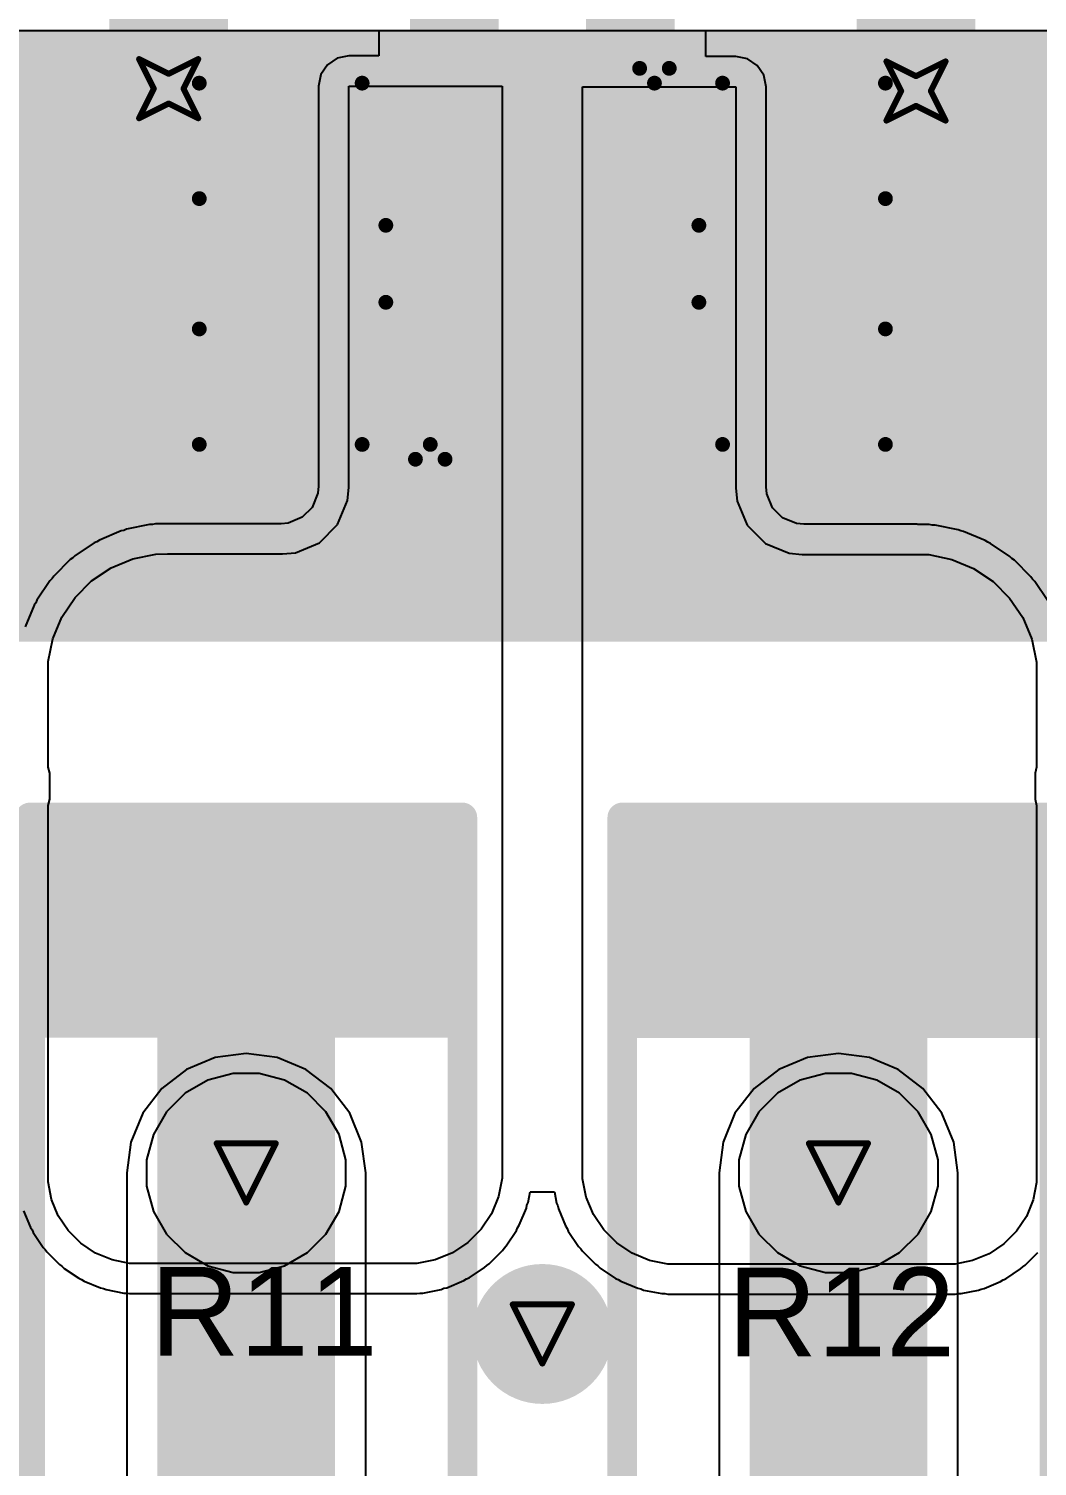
# Model space of a CAD drawing. Header units: inches. Extents: x -0.03 to 9.71, y 0.01 to 4.44.
# Drawn here: x 0.7919 to 1.1325, y 0.4915 to 0.9769 of the extents above; entities that cross this region are included whole.
import ezdxf

# ---------------------------------------------------------------- set-up
doc = ezdxf.new("R2010")
doc.units = ezdxf.units.IN
doc.header["$MEASUREMENT"] = 0
for name, color, linetype in [('Bottom Layer', 5, 'Continuous'), ('Bottom Solder', 6, 'Continuous'), ('Drill Drawing', 1, 'Continuous'), ('Layer 1', 16, 'Continuous'), ('Layer 2', 76, 'Continuous'), ('Top Layer', 1, 'Continuous'), ('Top Overlay', 2, 'Continuous'), ('Top Paste', 8, 'Continuous'), ('Top Solder', 216, 'Continuous'), ('Via Holes', 16, 'Continuous')]:
    doc.layers.add(name, color=color, linetype=linetype)
doc.styles.add('Arial', font='', dxfattribs={"height": 0.2})
doc.styles.get('Arial').set_extended_font_data('Arial')

# ---------------------------------------------------------------- blocks, each defined once
blk = doc.blocks.new('RES_2512_79')
at = {"layer": 'Top Layer'}
for points in [[(-0.15945, 0.06693), (-0.09646, 0.06693), (-0.09646, -0.06693), (-0.15945, -0.06693)], [(0.09646, 0.06693), (0.15945, 0.06693), (0.15945, -0.06693), (0.09646, -0.06693)]]:
    blk.add_hatch(color=1, dxfattribs=at).paths.add_polyline_path(points)
at = {"layer": 'Top Paste'}
for points in [[(-0.15945, 0.06693), (-0.09646, 0.06693), (-0.09646, -0.06693), (-0.15945, -0.06693)], [(0.09646, 0.06693), (0.15945, 0.06693), (0.15945, -0.06693), (0.09646, -0.06693)]]:
    blk.add_hatch(color=8, dxfattribs=at).paths.add_polyline_path(points)
at = {"layer": 'Top Solder'}
for points in [[(-0.16345, 0.07093), (-0.09246, 0.07093), (-0.09246, -0.07093), (-0.16345, -0.07093)], [(0.09246, 0.07093), (0.16345, 0.07093), (0.16345, -0.07093), (0.09246, -0.07093)]]:
    blk.add_hatch(color=216, dxfattribs=at).paths.add_polyline_path(points)
at = {"layer": 'Top Overlay'}
for points in [[(0.16679, 0.073, 0.01, 0.01, 0), (-0.167, 0.073, 0.01, 0.01, 0)], [(-0.167, -0.073, 0.01, 0.01, 0), (-0.167, 0.073, 0.01, 0.01, 0)], [(0.16679, -0.073, 0.01, 0.01, 0), (0.16679, 0.073, 0.01, 0.01, 0)], [(0.16679, -0.073, 0.01, 0.01, 0), (-0.167, -0.073, 0.01, 0.01, 0)]]:
    blk.add_lwpolyline(points, format="xyseb", dxfattribs=at)
for points in [[(-0.1695, 0.073, 0.005, 0.005, 1), (-0.1645, 0.073, 0.005, 0.005, 1)], [(-0.1695, 0.073, 0.005, 0.005, 1), (-0.1645, 0.073, 0.005, 0.005, 1)], [(0.16429, 0.073, 0.005, 0.005, 1), (0.16929, 0.073, 0.005, 0.005, 1)], [(0.16429, 0.073, 0.005, 0.005, 1), (0.16929, 0.073, 0.005, 0.005, 1)], [(-0.1695, -0.073, 0.005, 0.005, 1), (-0.1645, -0.073, 0.005, 0.005, 1)], [(-0.1695, -0.073, 0.005, 0.005, 1), (-0.1645, -0.073, 0.005, 0.005, 1)], [(0.16429, -0.073, 0.005, 0.005, 1), (0.16929, -0.073, 0.005, 0.005, 1)], [(0.16429, -0.073, 0.005, 0.005, 1), (0.16929, -0.073, 0.005, 0.005, 1)]]:
    blk.add_lwpolyline(points, format="xyseb", close=True, dxfattribs=at)
blk = doc.blocks.new('RES_2512_80')
at = {"layer": 'Top Layer'}
for points in [[(-0.15945, 0.06693), (-0.09646, 0.06693), (-0.09646, -0.06693), (-0.15945, -0.06693)], [(0.09646, 0.06693), (0.15945, 0.06693), (0.15945, -0.06693), (0.09646, -0.06693)]]:
    blk.add_hatch(color=1, dxfattribs=at).paths.add_polyline_path(points)
at = {"layer": 'Top Paste'}
for points in [[(-0.15945, 0.06693), (-0.09646, 0.06693), (-0.09646, -0.06693), (-0.15945, -0.06693)], [(0.09646, 0.06693), (0.15945, 0.06693), (0.15945, -0.06693), (0.09646, -0.06693)]]:
    blk.add_hatch(color=8, dxfattribs=at).paths.add_polyline_path(points)
at = {"layer": 'Top Solder'}
for points in [[(-0.16345, 0.07093), (-0.09246, 0.07093), (-0.09246, -0.07093), (-0.16345, -0.07093)], [(0.09246, 0.07093), (0.16345, 0.07093), (0.16345, -0.07093), (0.09246, -0.07093)]]:
    blk.add_hatch(color=216, dxfattribs=at).paths.add_polyline_path(points)
at = {"layer": 'Top Overlay'}
for points in [[(-0.167, 0.073, 0.01, 0.01, 0), (0.16679, 0.073, 0.01, 0.01, 0)], [(-0.167, 0.073, 0.01, 0.01, 0), (-0.167, -0.073, 0.01, 0.01, 0)], [(0.16679, 0.073, 0.01, 0.01, 0), (0.16679, -0.073, 0.01, 0.01, 0)], [(-0.167, -0.073, 0.01, 0.01, 0), (0.16679, -0.073, 0.01, 0.01, 0)]]:
    blk.add_lwpolyline(points, format="xyseb", dxfattribs=at)
for points in [[(-0.1695, 0.073, 0.005, 0.005, 1), (-0.1645, 0.073, 0.005, 0.005, 1)], [(-0.1695, 0.073, 0.005, 0.005, 1), (-0.1645, 0.073, 0.005, 0.005, 1)], [(0.16429, 0.073, 0.005, 0.005, 1), (0.16929, 0.073, 0.005, 0.005, 1)], [(0.16429, 0.073, 0.005, 0.005, 1), (0.16929, 0.073, 0.005, 0.005, 1)], [(-0.1695, -0.073, 0.005, 0.005, 1), (-0.1645, -0.073, 0.005, 0.005, 1)], [(-0.1695, -0.073, 0.005, 0.005, 1), (-0.1645, -0.073, 0.005, 0.005, 1)], [(0.16429, -0.073, 0.005, 0.005, 1), (0.16929, -0.073, 0.005, 0.005, 1)], [(0.16429, -0.073, 0.005, 0.005, 1), (0.16929, -0.073, 0.005, 0.005, 1)]]:
    blk.add_lwpolyline(points, format="xyseb", close=True, dxfattribs=at)
blk = doc.blocks.new('SOT_23_119')
at = {"layer": 'Top Layer'}
for points in [[(-0.01614, 0.05748), (0.01614, 0.05748), (0.01614, 0.02126), (-0.01614, 0.02126)], [(-0.05354, -0.02126), (-0.02126, -0.02126), (-0.02126, -0.05748), (-0.05354, -0.05748)], [(0.02126, -0.02126), (0.05354, -0.02126), (0.05354, -0.05748), (0.02126, -0.05748)]]:
    blk.add_hatch(color=1, dxfattribs=at).paths.add_polyline_path(points)
at = {"layer": 'Top Paste'}
for points in [[(-0.01614, 0.05748), (0.01614, 0.05748), (0.01614, 0.02126), (-0.01614, 0.02126)], [(-0.05354, -0.02126), (-0.02126, -0.02126), (-0.02126, -0.05748), (-0.05354, -0.05748)], [(0.02126, -0.02126), (0.05354, -0.02126), (0.05354, -0.05748), (0.02126, -0.05748)]]:
    blk.add_hatch(color=8, dxfattribs=at).paths.add_polyline_path(points)
at = {"layer": 'Top Solder'}
for points in [[(-0.02014, 0.06148), (0.02014, 0.06148), (0.02014, 0.01726), (-0.02014, 0.01726)], [(-0.05754, -0.01726), (-0.01726, -0.01726), (-0.01726, -0.06148), (-0.05754, -0.06148)], [(0.01726, -0.01726), (0.05754, -0.01726), (0.05754, -0.06148), (0.01726, -0.06148)]]:
    blk.add_hatch(color=216, dxfattribs=at).paths.add_polyline_path(points)
at = {"layer": 'Top Overlay'}
for points in [[(-0.061, -0.023, 0.005, 0.005, 0), (-0.061, 0.032, 0.005, 0.005, 0)], [(-0.061, 0.032, 0.005, 0.005, 0), (-0.022, 0.032, 0.005, 0.005, 0)], [(0.061, 0.032, 0.005, 0.005, 0), (0.022, 0.032, 0.005, 0.005, 0)], [(0.061, -0.023, 0.005, 0.005, 0), (0.061, 0.032, 0.005, 0.005, 0)], [(0.013, -0.031, 0.005, 0.005, 0), (-0.013, -0.031, 0.005, 0.005, 0)], [(-0.061, -0.046, 0.005, 0.005, 0), (-0.066, -0.041, 0.005, 0.005, 0)], [(-0.066, -0.051, 0.005, 0.005, 0), (-0.066, -0.041, 0.005, 0.005, 0)], [(-0.066, -0.051, 0.005, 0.005, 0), (-0.061, -0.046, 0.005, 0.005, 0)]]:
    blk.add_lwpolyline(points, format="xyseb", dxfattribs=at)
for points in [[(-0.06225, 0.032, 0.0025, 0.0025, 1), (-0.05975, 0.032, 0.0025, 0.0025, 1)], [(-0.06225, 0.032, 0.0025, 0.0025, 1), (-0.05975, 0.032, 0.0025, 0.0025, 1)], [(-0.02325, 0.032, 0.0025, 0.0025, 1), (-0.02075, 0.032, 0.0025, 0.0025, 1)], [(0.02075, 0.032, 0.0025, 0.0025, 1), (0.02325, 0.032, 0.0025, 0.0025, 1)], [(0.05975, 0.032, 0.0025, 0.0025, 1), (0.06225, 0.032, 0.0025, 0.0025, 1)], [(0.05975, 0.032, 0.0025, 0.0025, 1), (0.06225, 0.032, 0.0025, 0.0025, 1)], [(-0.06225, -0.023, 0.0025, 0.0025, 1), (-0.05975, -0.023, 0.0025, 0.0025, 1)], [(0.05975, -0.023, 0.0025, 0.0025, 1), (0.06225, -0.023, 0.0025, 0.0025, 1)], [(-0.01425, -0.031, 0.0025, 0.0025, 1), (-0.01175, -0.031, 0.0025, 0.0025, 1)], [(0.01175, -0.031, 0.0025, 0.0025, 1), (0.01425, -0.031, 0.0025, 0.0025, 1)], [(-0.06725, -0.041, 0.0025, 0.0025, 1), (-0.06475, -0.041, 0.0025, 0.0025, 1)], [(-0.06725, -0.041, 0.0025, 0.0025, 1), (-0.06475, -0.041, 0.0025, 0.0025, 1)], [(-0.06225, -0.046, 0.0025, 0.0025, 1), (-0.05975, -0.046, 0.0025, 0.0025, 1)], [(-0.06225, -0.046, 0.0025, 0.0025, 1), (-0.05975, -0.046, 0.0025, 0.0025, 1)], [(-0.06725, -0.051, 0.0025, 0.0025, 1), (-0.06475, -0.051, 0.0025, 0.0025, 1)], [(-0.06725, -0.051, 0.0025, 0.0025, 1), (-0.06475, -0.051, 0.0025, 0.0025, 1)]]:
    blk.add_lwpolyline(points, format="xyseb", close=True, dxfattribs=at)
blk = doc.blocks.new('SOT_23_120')
at = {"layer": 'Top Layer'}
for points in [[(-0.01614, 0.05748), (0.01614, 0.05748), (0.01614, 0.02126), (-0.01614, 0.02126)], [(-0.05354, -0.02126), (-0.02126, -0.02126), (-0.02126, -0.05748), (-0.05354, -0.05748)], [(0.02126, -0.02126), (0.05354, -0.02126), (0.05354, -0.05748), (0.02126, -0.05748)]]:
    blk.add_hatch(color=1, dxfattribs=at).paths.add_polyline_path(points)
at = {"layer": 'Top Paste'}
for points in [[(-0.01614, 0.05748), (0.01614, 0.05748), (0.01614, 0.02126), (-0.01614, 0.02126)], [(-0.05354, -0.02126), (-0.02126, -0.02126), (-0.02126, -0.05748), (-0.05354, -0.05748)], [(0.02126, -0.02126), (0.05354, -0.02126), (0.05354, -0.05748), (0.02126, -0.05748)]]:
    blk.add_hatch(color=8, dxfattribs=at).paths.add_polyline_path(points)
at = {"layer": 'Top Solder'}
for points in [[(-0.02014, 0.06148), (0.02014, 0.06148), (0.02014, 0.01726), (-0.02014, 0.01726)], [(-0.05754, -0.01726), (-0.01726, -0.01726), (-0.01726, -0.06148), (-0.05754, -0.06148)], [(0.01726, -0.01726), (0.05754, -0.01726), (0.05754, -0.06148), (0.01726, -0.06148)]]:
    blk.add_hatch(color=216, dxfattribs=at).paths.add_polyline_path(points)
at = {"layer": 'Top Overlay'}
for points in [[(-0.061, 0.032, 0.005, 0.005, 0), (-0.061, -0.023, 0.005, 0.005, 0)], [(-0.061, 0.032, 0.005, 0.005, 0), (-0.022, 0.032, 0.005, 0.005, 0)], [(0.022, 0.032, 0.005, 0.005, 0), (0.061, 0.032, 0.005, 0.005, 0)], [(0.061, 0.032, 0.005, 0.005, 0), (0.061, -0.023, 0.005, 0.005, 0)], [(-0.013, -0.031, 0.005, 0.005, 0), (0.013, -0.031, 0.005, 0.005, 0)], [(-0.066, -0.041, 0.005, 0.005, 0), (-0.061, -0.046, 0.005, 0.005, 0)], [(-0.066, -0.041, 0.005, 0.005, 0), (-0.066, -0.051, 0.005, 0.005, 0)], [(-0.061, -0.046, 0.005, 0.005, 0), (-0.066, -0.051, 0.005, 0.005, 0)]]:
    blk.add_lwpolyline(points, format="xyseb", dxfattribs=at)
for points in [[(-0.06225, 0.032, 0.0025, 0.0025, 1), (-0.05975, 0.032, 0.0025, 0.0025, 1)], [(-0.06225, 0.032, 0.0025, 0.0025, 1), (-0.05975, 0.032, 0.0025, 0.0025, 1)], [(-0.02325, 0.032, 0.0025, 0.0025, 1), (-0.02075, 0.032, 0.0025, 0.0025, 1)], [(0.02075, 0.032, 0.0025, 0.0025, 1), (0.02325, 0.032, 0.0025, 0.0025, 1)], [(0.05975, 0.032, 0.0025, 0.0025, 1), (0.06225, 0.032, 0.0025, 0.0025, 1)], [(0.05975, 0.032, 0.0025, 0.0025, 1), (0.06225, 0.032, 0.0025, 0.0025, 1)], [(-0.06225, -0.023, 0.0025, 0.0025, 1), (-0.05975, -0.023, 0.0025, 0.0025, 1)], [(0.05975, -0.023, 0.0025, 0.0025, 1), (0.06225, -0.023, 0.0025, 0.0025, 1)], [(-0.01425, -0.031, 0.0025, 0.0025, 1), (-0.01175, -0.031, 0.0025, 0.0025, 1)], [(0.01175, -0.031, 0.0025, 0.0025, 1), (0.01425, -0.031, 0.0025, 0.0025, 1)], [(-0.06725, -0.041, 0.0025, 0.0025, 1), (-0.06475, -0.041, 0.0025, 0.0025, 1)], [(-0.06725, -0.041, 0.0025, 0.0025, 1), (-0.06475, -0.041, 0.0025, 0.0025, 1)], [(-0.06225, -0.046, 0.0025, 0.0025, 1), (-0.05975, -0.046, 0.0025, 0.0025, 1)], [(-0.06225, -0.046, 0.0025, 0.0025, 1), (-0.05975, -0.046, 0.0025, 0.0025, 1)], [(-0.06725, -0.051, 0.0025, 0.0025, 1), (-0.06475, -0.051, 0.0025, 0.0025, 1)], [(-0.06725, -0.051, 0.0025, 0.0025, 1), (-0.06475, -0.051, 0.0025, 0.0025, 1)]]:
    blk.add_lwpolyline(points, format="xyseb", close=True, dxfattribs=at)

msp = doc.modelspace()

# ---------------------------------------------------------------- hatches: boundary and pattern name
at = {"layer": 'Bottom Layer'}
h = msp.add_hatch(color=5, dxfattribs=at)
edge = h.paths.add_edge_path()
edge.add_arc((0.83917, 0.95669), 0.01181, 0, 360)
h = msp.add_hatch(color=5, dxfattribs=at)
edge = h.paths.add_edge_path()
edge.add_arc((1.09154, 0.95591), 0.01181, 0, 360)
h = msp.add_hatch(color=5, dxfattribs=at)
edge = h.paths.add_edge_path()
edge.add_arc((0.86535, 0.59055), 0.02362, 0, 360)
h = msp.add_hatch(color=5, dxfattribs=at)
edge = h.paths.add_edge_path()
edge.add_arc((1.06535, 0.59055), 0.02362, 0, 360)
h = msp.add_hatch(color=5, dxfattribs=at)
edge = h.paths.add_edge_path()
edge.add_arc((0.96535, 0.53618), 0.02362, 0, 360)
at = {"layer": 'Bottom Solder'}
msp.add_hatch(color=6, dxfattribs=at).paths.add_polyline_path([(0.02514, 0.77), (4.30557, 0.77), (4.30557, 0.97638), (0.02514, 0.97638)])
at = {"layer": 'Layer 1'}
h = msp.add_hatch(color=16, dxfattribs=at)
edge = h.paths.add_edge_path()
edge.add_arc((0.83917, 0.95669), 0.01181, 0, 360)
h = msp.add_hatch(color=16, dxfattribs=at)
edge = h.paths.add_edge_path()
edge.add_arc((1.09154, 0.95591), 0.01181, 0, 360)
h = msp.add_hatch(color=16, dxfattribs=at)
edge = h.paths.add_edge_path()
edge.add_arc((0.86535, 0.59055), 0.02362, 0, 360)
h = msp.add_hatch(color=16, dxfattribs=at)
edge = h.paths.add_edge_path()
edge.add_arc((1.06535, 0.59055), 0.02362, 0, 360)
h = msp.add_hatch(color=16, dxfattribs=at)
edge = h.paths.add_edge_path()
edge.add_arc((0.96535, 0.53618), 0.02362, 0, 360)
at = {"layer": 'Layer 2'}
h = msp.add_hatch(color=76, dxfattribs=at)
edge = h.paths.add_edge_path()
edge.add_arc((0.83917, 0.95669), 0.01181, 0, 360)
h = msp.add_hatch(color=76, dxfattribs=at)
edge = h.paths.add_edge_path()
edge.add_arc((1.09154, 0.95591), 0.01181, 0, 360)
h = msp.add_hatch(color=76, dxfattribs=at)
edge = h.paths.add_edge_path()
edge.add_arc((0.86535, 0.59055), 0.02362, 0, 360)
h = msp.add_hatch(color=76, dxfattribs=at)
edge = h.paths.add_edge_path()
edge.add_arc((1.06535, 0.59055), 0.02362, 0, 360)
h = msp.add_hatch(color=76, dxfattribs=at)
edge = h.paths.add_edge_path()
edge.add_arc((0.96535, 0.53618), 0.02362, 0, 360)
at = {"layer": 'Top Layer'}
h = msp.add_hatch(color=1, dxfattribs=at)
edge = h.paths.add_edge_path()
edge.add_arc((0.83917, 0.95669), 0.01181, 0, 360)
h = msp.add_hatch(color=1, dxfattribs=at)
edge = h.paths.add_edge_path()
edge.add_arc((1.09154, 0.95591), 0.01181, 0, 360)
h = msp.add_hatch(color=1, dxfattribs=at)
edge = h.paths.add_edge_path()
edge.add_arc((0.86535, 0.59055), 0.02362, 0, 360)
h = msp.add_hatch(color=1, dxfattribs=at)
edge = h.paths.add_edge_path()
edge.add_arc((1.06535, 0.59055), 0.02362, 0, 360)
h = msp.add_hatch(color=1, dxfattribs=at)
edge = h.paths.add_edge_path()
edge.add_arc((0.96535, 0.53618), 0.02362, 0, 360)
at = {"layer": 'Via Holes'}
h = msp.add_hatch(color=7, dxfattribs=at)
edge = h.paths.add_edge_path()
edge.add_arc((0.83917, 0.95669), 0.00591, 0, 360)
h = msp.add_hatch(color=7, dxfattribs=at)
edge = h.paths.add_edge_path()
edge.add_arc((1.09154, 0.95591), 0.00591, 0, 360)
h = msp.add_hatch(color=7, dxfattribs=at)
edge = h.paths.add_edge_path()
edge.add_arc((0.86535, 0.59055), 0.01378, 0, 360)
h = msp.add_hatch(color=7, dxfattribs=at)
edge = h.paths.add_edge_path()
edge.add_arc((1.06535, 0.59055), 0.01378, 0, 360)
h = msp.add_hatch(color=7, dxfattribs=at)
edge = h.paths.add_edge_path()
edge.add_arc((0.96535, 0.53618), 0.01378, 0, 360)

# ---------------------------------------------------------------- linework, layer by layer
at = {"layer": 'Bottom Layer'}
for p, q in [((0.02514, 0.97638), (4.30557, 0.97638)), ((0.85491, 0.62952), (0.84518, 0.62549)), ((0.86535, 0.6309), (0.85491, 0.62952)), ((0.8758, 0.62952), (0.86535, 0.6309)), ((0.88553, 0.62549), (0.8758, 0.62952)), ((1.05491, 0.62952), (1.04518, 0.62549)), ((1.06535, 0.6309), (1.05491, 0.62952)), ((1.0758, 0.62952), (1.06535, 0.6309)), ((1.08553, 0.62549), (1.0758, 0.62952)), ((0.84518, 0.62549), (0.83683, 0.61908)), ((0.89388, 0.61908), (0.88553, 0.62549)), ((1.04518, 0.62549), (1.03683, 0.61908)), ((1.09388, 0.61908), (1.08553, 0.62549)), ((0.83683, 0.61908), (0.83041, 0.61072)), ((0.90029, 0.61072), (0.89388, 0.61908)), ((1.03683, 0.61908), (1.03041, 0.61072)), ((1.10029, 0.61072), (1.09388, 0.61908)), ((0.83041, 0.61072), (0.82638, 0.60099)), ((0.90432, 0.60099), (0.90029, 0.61072)), ((1.03041, 0.61072), (1.02638, 0.60099)), ((1.10432, 0.60099), (1.10029, 0.61072)), ((0.82638, 0.60099), (0.82501, 0.59055)), ((0.9057, 0.59055), (0.90432, 0.60099)), ((1.02638, 0.60099), (1.02501, 0.59055)), ((1.1057, 0.59055), (1.10432, 0.60099)), ((0.82501, 0.59055), (0.82501, 0.25294)), ((0.9057, 0.25294), (0.9057, 0.59055)), ((1.02501, 0.59055), (1.02501, 0.25294)), ((1.1057, 0.25294), (1.1057, 0.59055))]:
    msp.add_line(p, q, dxfattribs=at)
for points in [[(0.83917, 0.95669, 0.04, 0.04, 0), (0.83917, 1.06516, 0.04, 0.04, 0)], [(1.09154, 0.95591, 0.04, 0.04, 0), (1.09154, 1.06516, 0.04, 0.04, 0)], [(0.86535, 0.19685, 0.06, 0.06, 0), (0.86535, 0.59055, 0.06, 0.06, 0)], [(1.06535, 0.19685, 0.06, 0.06, 0), (1.06535, 0.59055, 0.06, 0.06, 0)]]:
    msp.add_lwpolyline(points, format="xyseb", dxfattribs=at)
for points in [[(0.82917, 0.95669, 0.02, 0.02, 1), (0.84917, 0.95669, 0.02, 0.02, 1)], [(1.08154, 0.95591, 0.02, 0.02, 1), (1.10154, 0.95591, 0.02, 0.02, 1)], [(0.85035, 0.59055, 0.03, 0.03, 1), (0.88035, 0.59055, 0.03, 0.03, 1)], [(1.05035, 0.59055, 0.03, 0.03, 1), (1.08035, 0.59055, 0.03, 0.03, 1)]]:
    msp.add_lwpolyline(points, format="xyseb", close=True, dxfattribs=at)
at = {"layer": 'Bottom Solder'}
for points in [[(0.86535, 0.19685, 0.06, 0.06, 0), (0.86535, 0.59055, 0.06, 0.06, 0)], [(1.06535, 0.19685, 0.06, 0.06, 0), (1.06535, 0.59055, 0.06, 0.06, 0)]]:
    msp.add_lwpolyline(points, format="xyseb", dxfattribs=at)
for points in [[(0.85035, 0.59055, 0.03, 0.03, 1), (0.88035, 0.59055, 0.03, 0.03, 1)], [(1.05035, 0.59055, 0.03, 0.03, 1), (1.08035, 0.59055, 0.03, 0.03, 1)]]:
    msp.add_lwpolyline(points, format="xyseb", close=True, dxfattribs=at)
at = {"layer": 'Drill Drawing'}
for points in [[(0.82917, 0.96669, 0.002, 0.002, 0), (0.83917, 0.96169, 0.002, 0.002, 0)], [(0.82917, 0.96669, 0.002, 0.002, 0), (0.83417, 0.95669, 0.002, 0.002, 0)], [(0.83917, 0.96169, 0.002, 0.002, 0), (0.84917, 0.96669, 0.002, 0.002, 0)], [(0.84417, 0.95669, 0.002, 0.002, 0), (0.84917, 0.96669, 0.002, 0.002, 0)], [(1.08154, 0.96591, 0.002, 0.002, 0), (1.09154, 0.96091, 0.002, 0.002, 0)], [(1.08154, 0.96591, 0.002, 0.002, 0), (1.08654, 0.95591, 0.002, 0.002, 0)], [(1.09154, 0.96091, 0.002, 0.002, 0), (1.10154, 0.96591, 0.002, 0.002, 0)], [(1.09654, 0.95591, 0.002, 0.002, 0), (1.10154, 0.96591, 0.002, 0.002, 0)], [(0.82917, 0.94669, 0.002, 0.002, 0), (0.83417, 0.95669, 0.002, 0.002, 0)], [(0.84417, 0.95669, 0.002, 0.002, 0), (0.84917, 0.94669, 0.002, 0.002, 0)], [(1.08154, 0.94591, 0.002, 0.002, 0), (1.08654, 0.95591, 0.002, 0.002, 0)], [(1.09654, 0.95591, 0.002, 0.002, 0), (1.10154, 0.94591, 0.002, 0.002, 0)], [(0.82917, 0.94669, 0.002, 0.002, 0), (0.83917, 0.95169, 0.002, 0.002, 0)], [(0.83917, 0.95169, 0.002, 0.002, 0), (0.84917, 0.94669, 0.002, 0.002, 0)], [(1.08154, 0.94591, 0.002, 0.002, 0), (1.09154, 0.95091, 0.002, 0.002, 0)], [(1.09154, 0.95091, 0.002, 0.002, 0), (1.10154, 0.94591, 0.002, 0.002, 0)], [(0.85535, 0.60055, 0.002, 0.002, 0), (0.87535, 0.60055, 0.002, 0.002, 0)], [(0.85535, 0.60055, 0.002, 0.002, 0), (0.86535, 0.58055, 0.002, 0.002, 0)], [(0.86535, 0.58055, 0.002, 0.002, 0), (0.87535, 0.60055, 0.002, 0.002, 0)], [(1.05535, 0.60055, 0.002, 0.002, 0), (1.07535, 0.60055, 0.002, 0.002, 0)], [(1.05535, 0.60055, 0.002, 0.002, 0), (1.06535, 0.58055, 0.002, 0.002, 0)], [(1.06535, 0.58055, 0.002, 0.002, 0), (1.07535, 0.60055, 0.002, 0.002, 0)], [(0.95535, 0.54618, 0.002, 0.002, 0), (0.97535, 0.54618, 0.002, 0.002, 0)], [(0.95535, 0.54618, 0.002, 0.002, 0), (0.96535, 0.52618, 0.002, 0.002, 0)], [(0.96535, 0.52618, 0.002, 0.002, 0), (0.97535, 0.54618, 0.002, 0.002, 0)]]:
    msp.add_lwpolyline(points, format="xyseb", dxfattribs=at)
for points in [[(0.82867, 0.96669, 0.001, 0.001, 1), (0.82967, 0.96669, 0.001, 0.001, 1)], [(0.82867, 0.96669, 0.001, 0.001, 1), (0.82967, 0.96669, 0.001, 0.001, 1)], [(0.84867, 0.96669, 0.001, 0.001, 1), (0.84967, 0.96669, 0.001, 0.001, 1)], [(0.84867, 0.96669, 0.001, 0.001, 1), (0.84967, 0.96669, 0.001, 0.001, 1)], [(1.08104, 0.96591, 0.001, 0.001, 1), (1.08204, 0.96591, 0.001, 0.001, 1)], [(1.08104, 0.96591, 0.001, 0.001, 1), (1.08204, 0.96591, 0.001, 0.001, 1)], [(1.10104, 0.96591, 0.001, 0.001, 1), (1.10204, 0.96591, 0.001, 0.001, 1)], [(1.10104, 0.96591, 0.001, 0.001, 1), (1.10204, 0.96591, 0.001, 0.001, 1)], [(0.83867, 0.96169, 0.001, 0.001, 1), (0.83967, 0.96169, 0.001, 0.001, 1)], [(0.83867, 0.96169, 0.001, 0.001, 1), (0.83967, 0.96169, 0.001, 0.001, 1)], [(1.09104, 0.96091, 0.001, 0.001, 1), (1.09204, 0.96091, 0.001, 0.001, 1)], [(1.09104, 0.96091, 0.001, 0.001, 1), (1.09204, 0.96091, 0.001, 0.001, 1)], [(0.83367, 0.95669, 0.001, 0.001, 1), (0.83467, 0.95669, 0.001, 0.001, 1)], [(0.83367, 0.95669, 0.001, 0.001, 1), (0.83467, 0.95669, 0.001, 0.001, 1)], [(0.84367, 0.95669, 0.001, 0.001, 1), (0.84467, 0.95669, 0.001, 0.001, 1)], [(0.84367, 0.95669, 0.001, 0.001, 1), (0.84467, 0.95669, 0.001, 0.001, 1)], [(1.08604, 0.95591, 0.001, 0.001, 1), (1.08704, 0.95591, 0.001, 0.001, 1)], [(1.08604, 0.95591, 0.001, 0.001, 1), (1.08704, 0.95591, 0.001, 0.001, 1)], [(1.09604, 0.95591, 0.001, 0.001, 1), (1.09704, 0.95591, 0.001, 0.001, 1)], [(1.09604, 0.95591, 0.001, 0.001, 1), (1.09704, 0.95591, 0.001, 0.001, 1)], [(0.83867, 0.95169, 0.001, 0.001, 1), (0.83967, 0.95169, 0.001, 0.001, 1)], [(0.83867, 0.95169, 0.001, 0.001, 1), (0.83967, 0.95169, 0.001, 0.001, 1)], [(1.09104, 0.95091, 0.001, 0.001, 1), (1.09204, 0.95091, 0.001, 0.001, 1)], [(1.09104, 0.95091, 0.001, 0.001, 1), (1.09204, 0.95091, 0.001, 0.001, 1)], [(0.82867, 0.94669, 0.001, 0.001, 1), (0.82967, 0.94669, 0.001, 0.001, 1)], [(0.82867, 0.94669, 0.001, 0.001, 1), (0.82967, 0.94669, 0.001, 0.001, 1)], [(0.84867, 0.94669, 0.001, 0.001, 1), (0.84967, 0.94669, 0.001, 0.001, 1)], [(0.84867, 0.94669, 0.001, 0.001, 1), (0.84967, 0.94669, 0.001, 0.001, 1)], [(1.08104, 0.94591, 0.001, 0.001, 1), (1.08204, 0.94591, 0.001, 0.001, 1)], [(1.08104, 0.94591, 0.001, 0.001, 1), (1.08204, 0.94591, 0.001, 0.001, 1)], [(1.10104, 0.94591, 0.001, 0.001, 1), (1.10204, 0.94591, 0.001, 0.001, 1)], [(1.10104, 0.94591, 0.001, 0.001, 1), (1.10204, 0.94591, 0.001, 0.001, 1)], [(0.85485, 0.60055, 0.001, 0.001, 1), (0.85585, 0.60055, 0.001, 0.001, 1)], [(0.85485, 0.60055, 0.001, 0.001, 1), (0.85585, 0.60055, 0.001, 0.001, 1)], [(0.87485, 0.60055, 0.001, 0.001, 1), (0.87585, 0.60055, 0.001, 0.001, 1)], [(0.87485, 0.60055, 0.001, 0.001, 1), (0.87585, 0.60055, 0.001, 0.001, 1)], [(1.05485, 0.60055, 0.001, 0.001, 1), (1.05585, 0.60055, 0.001, 0.001, 1)], [(1.05485, 0.60055, 0.001, 0.001, 1), (1.05585, 0.60055, 0.001, 0.001, 1)], [(1.07485, 0.60055, 0.001, 0.001, 1), (1.07585, 0.60055, 0.001, 0.001, 1)], [(1.07485, 0.60055, 0.001, 0.001, 1), (1.07585, 0.60055, 0.001, 0.001, 1)], [(0.86485, 0.58055, 0.001, 0.001, 1), (0.86585, 0.58055, 0.001, 0.001, 1)], [(0.86485, 0.58055, 0.001, 0.001, 1), (0.86585, 0.58055, 0.001, 0.001, 1)], [(1.06485, 0.58055, 0.001, 0.001, 1), (1.06585, 0.58055, 0.001, 0.001, 1)], [(1.06485, 0.58055, 0.001, 0.001, 1), (1.06585, 0.58055, 0.001, 0.001, 1)], [(0.95485, 0.54618, 0.001, 0.001, 1), (0.95585, 0.54618, 0.001, 0.001, 1)], [(0.95485, 0.54618, 0.001, 0.001, 1), (0.95585, 0.54618, 0.001, 0.001, 1)], [(0.97485, 0.54618, 0.001, 0.001, 1), (0.97585, 0.54618, 0.001, 0.001, 1)], [(0.97485, 0.54618, 0.001, 0.001, 1), (0.97585, 0.54618, 0.001, 0.001, 1)], [(0.96485, 0.52618, 0.001, 0.001, 1), (0.96585, 0.52618, 0.001, 0.001, 1)], [(0.96485, 0.52618, 0.001, 0.001, 1), (0.96585, 0.52618, 0.001, 0.001, 1)]]:
    msp.add_lwpolyline(points, format="xyseb", close=True, dxfattribs=at)
at = {"layer": 'Layer 1'}
for p, q in [((0.02514, 0.97638), (4.30557, 0.97638)), ((0.85238, 0.62188), (0.84471, 0.61746)), ((0.86093, 0.62417), (0.85238, 0.62188)), ((0.86978, 0.62417), (0.86093, 0.62417)), ((0.87833, 0.62188), (0.86978, 0.62417)), ((0.886, 0.61746), (0.87833, 0.62188)), ((1.05238, 0.62188), (1.04471, 0.61746)), ((1.06093, 0.62417), (1.05238, 0.62188)), ((1.06978, 0.62417), (1.06093, 0.62417)), ((1.07833, 0.62188), (1.06978, 0.62417)), ((1.086, 0.61746), (1.07833, 0.62188)), ((0.84471, 0.61746), (0.83845, 0.6112)), ((0.89226, 0.6112), (0.886, 0.61746)), ((1.04471, 0.61746), (1.03845, 0.6112)), ((1.09226, 0.6112), (1.086, 0.61746)), ((0.83845, 0.6112), (0.83402, 0.60353)), ((0.89669, 0.60353), (0.89226, 0.6112)), ((1.03845, 0.6112), (1.03402, 0.60353)), ((1.09669, 0.60353), (1.09226, 0.6112)), ((0.83402, 0.60353), (0.83173, 0.59498)), ((0.89898, 0.59498), (0.89669, 0.60353)), ((1.03402, 0.60353), (1.03173, 0.59498)), ((1.09898, 0.59498), (1.09669, 0.60353)), ((0.83173, 0.59498), (0.83173, 0.58613)), ((0.89898, 0.58613), (0.89898, 0.59498)), ((1.03173, 0.59498), (1.03173, 0.58613)), ((1.09898, 0.58613), (1.09898, 0.59498)), ((0.83173, 0.58613), (0.83402, 0.57757)), ((0.89669, 0.57757), (0.89898, 0.58613)), ((1.03173, 0.58613), (1.03402, 0.57757)), ((1.09669, 0.57757), (1.09898, 0.58613)), ((0.83402, 0.57757), (0.83845, 0.56991)), ((0.89226, 0.56991), (0.89669, 0.57757)), ((1.03402, 0.57757), (1.03845, 0.56991)), ((1.09226, 0.56991), (1.09669, 0.57757)), ((0.83845, 0.56991), (0.84471, 0.56365)), ((0.886, 0.56365), (0.89226, 0.56991)), ((1.03845, 0.56991), (1.04471, 0.56365)), ((1.086, 0.56365), (1.09226, 0.56991)), ((0.84471, 0.56365), (0.85238, 0.55922)), ((0.87833, 0.55922), (0.886, 0.56365)), ((1.04471, 0.56365), (1.05238, 0.55922)), ((1.07833, 0.55922), (1.086, 0.56365)), ((0.85238, 0.55922), (0.86093, 0.55693)), ((0.86978, 0.55693), (0.87833, 0.55922)), ((1.05238, 0.55922), (1.06093, 0.55693)), ((1.06978, 0.55693), (1.07833, 0.55922)), ((0.86093, 0.55693), (0.86978, 0.55693)), ((1.06093, 0.55693), (1.06978, 0.55693))]:
    msp.add_line(p, q, dxfattribs=at)
at = {"layer": 'Layer 2'}
for p, q in [((0.02514, 0.97638), (4.30557, 0.97638)), ((0.85238, 0.62188), (0.84471, 0.61746)), ((0.86093, 0.62417), (0.85238, 0.62188)), ((0.86978, 0.62417), (0.86093, 0.62417)), ((0.87833, 0.62188), (0.86978, 0.62417)), ((0.886, 0.61746), (0.87833, 0.62188)), ((1.05238, 0.62188), (1.04471, 0.61746)), ((1.06093, 0.62417), (1.05238, 0.62188)), ((1.06978, 0.62417), (1.06093, 0.62417)), ((1.07833, 0.62188), (1.06978, 0.62417)), ((1.086, 0.61746), (1.07833, 0.62188)), ((0.84471, 0.61746), (0.83845, 0.6112)), ((0.89226, 0.6112), (0.886, 0.61746)), ((1.04471, 0.61746), (1.03845, 0.6112)), ((1.09226, 0.6112), (1.086, 0.61746)), ((0.83845, 0.6112), (0.83402, 0.60353)), ((0.89669, 0.60353), (0.89226, 0.6112)), ((1.03845, 0.6112), (1.03402, 0.60353)), ((1.09669, 0.60353), (1.09226, 0.6112)), ((0.83402, 0.60353), (0.83173, 0.59498)), ((0.89898, 0.59498), (0.89669, 0.60353)), ((1.03402, 0.60353), (1.03173, 0.59498)), ((1.09898, 0.59498), (1.09669, 0.60353)), ((0.83173, 0.59498), (0.83173, 0.58613)), ((0.89898, 0.58613), (0.89898, 0.59498)), ((1.03173, 0.59498), (1.03173, 0.58613)), ((1.09898, 0.58613), (1.09898, 0.59498)), ((0.83173, 0.58613), (0.83402, 0.57757)), ((0.89669, 0.57757), (0.89898, 0.58613)), ((1.03173, 0.58613), (1.03402, 0.57757)), ((1.09669, 0.57757), (1.09898, 0.58613)), ((0.83402, 0.57757), (0.83845, 0.56991)), ((0.89226, 0.56991), (0.89669, 0.57757)), ((1.03402, 0.57757), (1.03845, 0.56991)), ((1.09226, 0.56991), (1.09669, 0.57757)), ((0.83845, 0.56991), (0.84471, 0.56365)), ((0.886, 0.56365), (0.89226, 0.56991)), ((1.03845, 0.56991), (1.04471, 0.56365)), ((1.086, 0.56365), (1.09226, 0.56991)), ((0.84471, 0.56365), (0.85238, 0.55922)), ((0.87833, 0.55922), (0.886, 0.56365)), ((1.04471, 0.56365), (1.05238, 0.55922)), ((1.07833, 0.55922), (1.086, 0.56365)), ((0.85238, 0.55922), (0.86093, 0.55693)), ((0.86978, 0.55693), (0.87833, 0.55922)), ((1.05238, 0.55922), (1.06093, 0.55693)), ((1.06978, 0.55693), (1.07833, 0.55922)), ((0.86093, 0.55693), (0.86978, 0.55693)), ((1.06093, 0.55693), (1.06978, 0.55693))]:
    msp.add_line(p, q, dxfattribs=at)
at = {"layer": 'Top Layer'}
for p, q in [((0.62057, 0.97638), (0.91014, 0.97638)), ((0.91014, 0.97638), (0.91014, 0.96773)), ((1.02057, 0.96752), (1.02057, 0.97638)), ((1.02057, 0.97638), (1.31014, 0.97638)), ((0.8961, 0.96695), (0.89279, 0.96474)), ((0.9, 0.96773), (0.8961, 0.96695)), ((0.91014, 0.96773), (0.9, 0.96773)), ((1.03071, 0.96752), (1.02057, 0.96752)), ((1.03461, 0.96674), (1.03071, 0.96752)), ((1.03792, 0.96453), (1.03461, 0.96674)), ((0.89058, 0.96143), (0.88981, 0.95753)), ((0.89279, 0.96474), (0.89058, 0.96143)), ((1.04013, 0.96123), (1.03792, 0.96453)), ((1.0409, 0.95732), (1.04013, 0.96123)), ((0.88981, 0.95753), (0.8898, 0.82248)), ((0.9, 0.82198), (0.9, 0.95753)), ((0.9, 0.95753), (0.95176, 0.95753)), ((0.95176, 0.95753), (0.95176, 0.59188)), ((0.97895, 0.59167), (0.97895, 0.95732)), ((0.97895, 0.95732), (1.03071, 0.95732)), ((1.03071, 0.95732), (1.03071, 0.82177)), ((1.04091, 0.82227), (1.0409, 0.95732)), ((0.8898, 0.82248), (0.88957, 0.82011)), ((0.89957, 0.81761), (0.9, 0.82198)), ((0.9, 0.82198), (0.9, 0.82198)), ((1.03071, 0.82177), (1.03071, 0.82177)), ((1.03071, 0.82177), (1.03114, 0.8174)), ((1.04114, 0.8199), (1.04091, 0.82227)), ((0.88957, 0.82011), (0.88758, 0.81531)), ((0.89623, 0.80953), (0.89957, 0.81761)), ((1.03114, 0.8174), (1.03448, 0.80933)), ((1.04312, 0.8151), (1.04114, 0.8199)), ((0.88428, 0.812), (0.87948, 0.81001)), ((0.88758, 0.81531), (0.88428, 0.812)), ((1.04643, 0.81179), (1.04312, 0.8151)), ((1.05123, 0.80981), (1.04643, 0.81179)), ((0.82309, 0.80734), (0.81579, 0.80427)), ((0.82406, 0.80754), (0.82309, 0.80734)), ((0.82498, 0.80793), (0.82406, 0.80754)), ((0.83273, 0.80953), (0.82498, 0.80793)), ((0.83373, 0.80954), (0.83273, 0.80953)), ((0.8347, 0.80974), (0.83373, 0.80954)), ((0.83866, 0.80978), (0.8347, 0.80974)), ((0.83871, 0.80977), (0.83866, 0.80978)), ((0.83876, 0.80978), (0.83871, 0.80977)), ((0.87711, 0.80978), (0.83876, 0.80978)), ((0.87948, 0.81001), (0.87711, 0.80978)), ((0.89005, 0.80336), (0.89623, 0.80953)), ((1.03448, 0.80933), (1.04066, 0.80315)), ((1.0536, 0.80958), (1.05123, 0.80981)), ((1.09195, 0.80958), (1.0536, 0.80958)), ((1.092, 0.80957), (1.09195, 0.80958)), ((1.09205, 0.80957), (1.092, 0.80957)), ((1.09601, 0.80954), (1.09205, 0.80957)), ((1.09698, 0.80933), (1.09601, 0.80954)), ((1.09797, 0.80932), (1.09698, 0.80933)), ((1.10573, 0.80772), (1.09797, 0.80932)), ((1.10665, 0.80733), (1.10573, 0.80772)), ((1.10762, 0.80714), (1.10665, 0.80733)), ((1.11492, 0.80407), (1.10762, 0.80714)), ((0.81405, 0.80334), (0.80747, 0.79892)), ((0.81496, 0.80372), (0.81405, 0.80334)), ((0.81579, 0.80427), (0.81496, 0.80372)), ((0.88198, 0.80001), (0.89005, 0.80336)), ((1.04066, 0.80315), (1.04873, 0.79981)), ((1.11575, 0.80351), (1.11492, 0.80407)), ((1.11666, 0.80313), (1.11575, 0.80351)), ((1.12324, 0.79871), (1.11666, 0.80313)), ((0.80595, 0.79767), (0.80034, 0.79206)), ((0.80677, 0.79822), (0.80595, 0.79767)), ((0.80747, 0.79892), (0.80677, 0.79822)), ((0.81973, 0.79487), (0.82704, 0.79794)), ((0.82704, 0.79794), (0.8348, 0.79955)), ((0.8348, 0.79955), (0.83876, 0.79959)), ((0.83876, 0.79959), (0.83876, 0.79959)), ((0.83876, 0.79959), (0.87761, 0.79959)), ((0.87761, 0.79959), (0.88198, 0.80001)), ((1.04873, 0.79981), (1.0531, 0.79938)), ((1.0531, 0.79938), (1.09195, 0.79938)), ((1.09195, 0.79938), (1.09195, 0.79938)), ((1.09195, 0.79938), (1.09591, 0.79934)), ((1.09591, 0.79934), (1.10367, 0.79774)), ((1.10367, 0.79774), (1.11097, 0.79467)), ((1.12394, 0.79801), (1.12324, 0.79871)), ((1.12476, 0.79746), (1.12394, 0.79801)), ((1.13036, 0.79186), (1.12476, 0.79746)), ((0.79979, 0.79124), (0.79909, 0.79054)), ((0.80034, 0.79206), (0.79979, 0.79124)), ((0.81316, 0.79046), (0.81973, 0.79487)), ((1.11097, 0.79467), (1.11755, 0.79025)), ((1.13091, 0.79103), (1.13036, 0.79186)), ((0.79909, 0.79054), (0.79467, 0.78396)), ((0.80755, 0.78485), (0.81316, 0.79046)), ((1.11755, 0.79025), (1.12315, 0.78465)), ((1.13162, 0.79033), (1.13091, 0.79103)), ((1.13604, 0.78376), (1.13162, 0.79033)), ((0.79374, 0.78223), (0.79067, 0.77492)), ((0.79429, 0.78305), (0.79374, 0.78223)), ((0.79467, 0.78396), (0.79429, 0.78305)), ((0.80314, 0.77828), (0.80755, 0.78485)), ((1.12315, 0.78465), (1.12757, 0.77807)), ((0.80007, 0.77097), (0.80314, 0.77828)), ((1.12757, 0.77807), (1.13064, 0.77077)), ((0.79846, 0.76321), (0.80007, 0.77097)), ((1.13064, 0.77077), (1.13224, 0.76301)), ((0.79843, 0.75925), (0.79846, 0.76321)), ((1.13224, 0.76301), (1.13228, 0.75905)), ((0.79843, 0.72763), (0.79843, 0.75925)), ((1.13228, 0.75905), (1.13228, 0.72763)), ((0.79898, 0.72557), (0.79843, 0.72763)), ((0.79898, 0.71672), (0.79898, 0.72557)), ((1.13228, 0.72763), (1.13173, 0.72557)), ((1.13173, 0.72557), (1.13173, 0.71672)), ((0.79843, 0.71466), (0.79898, 0.71672)), ((0.79843, 0.59055), (0.79843, 0.71466)), ((1.13173, 0.71672), (1.13228, 0.71466)), ((1.13228, 0.71466), (1.13228, 0.59035)), ((0.79843, 0.58754), (0.79843, 0.59055)), ((0.7996, 0.58164), (0.79843, 0.58754)), ((0.95176, 0.58874), (0.95053, 0.58258)), ((0.95176, 0.59188), (0.95176, 0.58874)), ((0.97895, 0.58853), (0.97895, 0.59167)), ((0.98018, 0.58237), (0.97895, 0.58853)), ((1.13228, 0.59035), (1.13228, 0.58734)), ((0.95053, 0.58258), (0.94813, 0.57678)), ((0.96053, 0.58059), (0.96126, 0.58423)), ((0.96126, 0.58423), (0.96941, 0.58423)), ((0.96941, 0.58423), (0.97018, 0.58039)), ((1.13228, 0.58734), (1.13111, 0.58143)), ((0.79018, 0.57774), (0.79248, 0.57218)), ((0.8019, 0.57608), (0.7996, 0.58164)), ((0.95755, 0.57288), (0.95995, 0.57868)), ((0.95995, 0.57868), (0.96015, 0.57966)), ((0.96015, 0.57966), (0.96053, 0.58059)), ((0.97018, 0.58039), (0.97056, 0.57946)), ((0.97056, 0.57946), (0.97076, 0.57847)), ((0.97076, 0.57847), (0.97316, 0.57267)), ((0.98258, 0.57657), (0.98018, 0.58237)), ((1.13111, 0.58143), (1.12881, 0.57587)), ((0.80525, 0.57108), (0.8019, 0.57608)), ((0.94813, 0.57678), (0.94464, 0.57156)), ((0.95699, 0.57204), (0.95755, 0.57288)), ((0.98607, 0.57135), (0.98258, 0.57657)), ((1.12881, 0.57587), (1.12546, 0.57087)), ((0.79248, 0.57218), (0.79304, 0.57134)), ((0.79304, 0.57134), (0.79342, 0.57042)), ((0.79342, 0.57042), (0.79677, 0.56541)), ((0.8095, 0.56682), (0.80525, 0.57108)), ((0.94464, 0.57156), (0.9402, 0.56712)), ((0.95312, 0.56589), (0.95661, 0.57111)), ((0.95661, 0.57111), (0.95699, 0.57204)), ((0.97316, 0.57267), (0.97372, 0.57184)), ((0.97372, 0.57184), (0.9741, 0.57091)), ((0.9741, 0.57091), (0.97759, 0.56569)), ((0.99051, 0.56691), (0.98607, 0.57135)), ((1.12546, 0.57087), (1.12121, 0.56661)), ((0.79677, 0.56541), (0.79748, 0.5647)), ((0.79748, 0.5647), (0.79804, 0.56387)), ((0.79804, 0.56387), (0.80229, 0.55961)), ((0.81451, 0.56348), (0.8095, 0.56682)), ((0.82007, 0.56117), (0.81451, 0.56348)), ((0.93498, 0.56363), (0.92917, 0.56123)), ((0.9402, 0.56712), (0.93498, 0.56363)), ((0.94741, 0.55991), (0.95185, 0.56435)), ((0.95185, 0.56435), (0.95241, 0.56518)), ((0.95241, 0.56518), (0.95312, 0.56589)), ((0.97759, 0.56569), (0.9783, 0.56498)), ((0.9783, 0.56498), (0.97886, 0.56414)), ((0.97886, 0.56414), (0.9833, 0.5597)), ((0.99573, 0.56342), (0.99051, 0.56691)), ((1.00153, 0.56102), (0.99573, 0.56342)), ((1.1162, 0.56327), (1.11064, 0.56097)), ((1.12121, 0.56661), (1.1162, 0.56327)), ((1.12842, 0.5594), (1.13267, 0.56366)), ((0.80229, 0.55961), (0.80313, 0.55905)), ((0.80313, 0.55905), (0.80384, 0.55834)), ((0.80384, 0.55834), (0.80884, 0.555)), ((0.82597, 0.56), (0.82007, 0.56117)), ((0.92302, 0.56), (0.82597, 0.56)), ((0.92917, 0.56123), (0.92302, 0.56)), ((0.94064, 0.55515), (0.94586, 0.55864)), ((0.94586, 0.55864), (0.94657, 0.55935)), ((0.94657, 0.55935), (0.94741, 0.55991)), ((0.9833, 0.5597), (0.98414, 0.55914)), ((0.98414, 0.55914), (0.98485, 0.55843)), ((0.98485, 0.55843), (0.99007, 0.55494)), ((1.00769, 0.55979), (1.00153, 0.56102)), ((1.10474, 0.55979), (1.00769, 0.55979)), ((1.11064, 0.56097), (1.10474, 0.55979)), ((1.12687, 0.55814), (1.12758, 0.55885)), ((1.12758, 0.55885), (1.12842, 0.5594)), ((0.80884, 0.555), (0.80977, 0.55462)), ((0.80977, 0.55462), (0.8106, 0.55406)), ((0.8106, 0.55406), (0.81616, 0.55175)), ((0.93308, 0.55181), (0.93888, 0.55421)), ((0.93888, 0.55421), (0.93971, 0.55477)), ((0.93971, 0.55477), (0.94064, 0.55515)), ((0.99007, 0.55494), (0.991, 0.55456)), ((0.991, 0.55456), (0.99183, 0.554)), ((0.99183, 0.554), (0.99763, 0.5516)), ((1.11455, 0.55155), (1.12011, 0.55385)), ((1.12011, 0.55385), (1.12094, 0.55441)), ((1.12094, 0.55441), (1.12187, 0.55479)), ((1.12187, 0.55479), (1.12687, 0.55814)), ((0.81616, 0.55175), (0.81715, 0.55156)), ((0.81715, 0.55156), (0.81808, 0.55117)), ((0.81808, 0.55117), (0.82398, 0.55)), ((0.82398, 0.55), (0.82498, 0.55)), ((0.82498, 0.55), (0.82597, 0.5498)), ((0.82597, 0.5498), (0.92302, 0.5498)), ((0.92302, 0.5498), (0.924, 0.55)), ((0.924, 0.55), (0.925, 0.55)), ((0.925, 0.55), (0.93116, 0.55123)), ((0.93116, 0.55123), (0.93209, 0.55161)), ((0.93209, 0.55161), (0.93308, 0.55181)), ((0.99763, 0.5516), (0.99862, 0.5514)), ((0.99862, 0.5514), (0.99955, 0.55102)), ((0.99955, 0.55102), (1.0057, 0.54979)), ((1.0057, 0.54979), (1.00671, 0.54979)), ((1.00671, 0.54979), (1.00769, 0.5496)), ((1.00769, 0.5496), (1.10474, 0.5496)), ((1.10474, 0.5496), (1.10573, 0.54979)), ((1.10573, 0.54979), (1.10673, 0.54979)), ((1.10673, 0.54979), (1.11263, 0.55097)), ((1.11263, 0.55097), (1.11356, 0.55135)), ((1.11356, 0.55135), (1.11455, 0.55155))]:
    msp.add_line(p, q, dxfattribs=at)
for points in [[(0.93563, 0.95282, 0.03, 0.03, 0), (0.93563, 1.23584, 0.03, 0.03, 0)], [(0.99508, 0.95282, 0.03, 0.03, 0), (0.99508, 1.23584, 0.03, 0.03, 0)], [(0.83917, 0.95669, 0.04, 0.04, 0), (0.83917, 1.06516, 0.04, 0.04, 0)], [(1.09154, 0.95591, 0.04, 0.04, 0), (1.09154, 1.06437, 0.04, 0.04, 0)], [(0.92898, 0.94617, 0.02, 0.02, 0), (0.93563, 0.95282, 0.02, 0.02, 0)], [(0.99508, 0.95282, 0.02, 0.02, 0), (1.00173, 0.94617, 0.02, 0.02, 0)], [(0.92898, 0.9411, 0.02, 0.02, 0), (0.92898, 0.94617, 0.02, 0.02, 0)], [(1.00173, 0.9411, 0.02, 0.02, 0), (1.00173, 0.94617, 0.02, 0.02, 0)], [(0.92283, 0.93496, 0.02, 0.02, 0), (0.92898, 0.9411, 0.02, 0.02, 0)], [(1.00173, 0.9411, 0.02, 0.02, 0), (1.00787, 0.93496, 0.02, 0.02, 0)], [(0.92087, 0.93496, 0.02, 0.02, 0), (0.92283, 0.93496, 0.02, 0.02, 0)], [(1.00787, 0.93496, 0.02, 0.02, 0), (1.00984, 0.93496, 0.02, 0.02, 0)], [(0.93563, 0.92815, 0.02, 0.02, -0.414214), (0.92382, 0.91634, 0.02, 0.02, 0)], [(0.92382, 0.84035, 0.04, 0.04, 0), (0.92382, 0.91634, 0.04, 0.04, 0)], [(1.00689, 0.83957, 0.04, 0.04, 0), (1.00689, 0.91555, 0.04, 0.04, 0)], [(0.92382, 0.84035, 0.04, 0.04, 0), (0.9261, 0.83807, 0.04, 0.04, 0)], [(0.86535, 0.59055, 0.06, 0.06, 0), (0.86535, 0.65177, 0.06, 0.06, 0)], [(1.06535, 0.59055, 0.06, 0.06, 0), (1.06535, 0.65177, 0.06, 0.06, 0)]]:
    msp.add_lwpolyline(points, format="xyseb", dxfattribs=at)
for points in [[(0.82917, 0.95669, 0.02, 0.02, 1), (0.84917, 0.95669, 0.02, 0.02, 1)], [(1.08154, 0.95591, 0.02, 0.02, 1), (1.10154, 0.95591, 0.02, 0.02, 1)], [(0.92813, 0.95282, 0.015, 0.015, 1), (0.94313, 0.95282, 0.015, 0.015, 1)], [(0.98758, 0.95282, 0.015, 0.015, 1), (1.00258, 0.95282, 0.015, 0.015, 1)], [(0.93063, 0.95282, 0.01, 0.01, 1), (0.94063, 0.95282, 0.01, 0.01, 1)], [(0.99008, 0.95282, 0.01, 0.01, 1), (1.00008, 0.95282, 0.01, 0.01, 1)], [(0.92398, 0.94617, 0.01, 0.01, 1), (0.93398, 0.94617, 0.01, 0.01, 1)], [(0.92398, 0.94617, 0.01, 0.01, 1), (0.93398, 0.94617, 0.01, 0.01, 1)], [(0.99673, 0.94617, 0.01, 0.01, 1), (1.00673, 0.94617, 0.01, 0.01, 1)], [(0.99673, 0.94617, 0.01, 0.01, 1), (1.00673, 0.94617, 0.01, 0.01, 1)], [(0.92398, 0.9411, 0.01, 0.01, 1), (0.93398, 0.9411, 0.01, 0.01, 1)], [(0.92398, 0.9411, 0.01, 0.01, 1), (0.93398, 0.9411, 0.01, 0.01, 1)], [(0.99673, 0.9411, 0.01, 0.01, 1), (1.00673, 0.9411, 0.01, 0.01, 1)], [(0.99673, 0.9411, 0.01, 0.01, 1), (1.00673, 0.9411, 0.01, 0.01, 1)], [(0.91587, 0.93496, 0.01, 0.01, 1), (0.92587, 0.93496, 0.01, 0.01, 1)], [(0.91783, 0.93496, 0.01, 0.01, 1), (0.92783, 0.93496, 0.01, 0.01, 1)], [(0.91783, 0.93496, 0.01, 0.01, 1), (0.92783, 0.93496, 0.01, 0.01, 1)], [(1.00287, 0.93496, 0.01, 0.01, 1), (1.01287, 0.93496, 0.01, 0.01, 1)], [(1.00287, 0.93496, 0.01, 0.01, 1), (1.01287, 0.93496, 0.01, 0.01, 1)], [(1.00484, 0.93496, 0.01, 0.01, 1), (1.01484, 0.93496, 0.01, 0.01, 1)], [(0.93063, 0.92815, 0.01, 0.01, 1), (0.94063, 0.92815, 0.01, 0.01, 1)], [(0.91382, 0.91634, 0.02, 0.02, 1), (0.93382, 0.91634, 0.02, 0.02, 1)], [(0.99689, 0.91555, 0.02, 0.02, 1), (1.01689, 0.91555, 0.02, 0.02, 1)], [(0.91882, 0.91634, 0.01, 0.01, 1), (0.92882, 0.91634, 0.01, 0.01, 1)], [(0.91382, 0.84035, 0.02, 0.02, 1), (0.93382, 0.84035, 0.02, 0.02, 1)], [(0.91382, 0.84035, 0.02, 0.02, 1), (0.93382, 0.84035, 0.02, 0.02, 1)], [(0.99689, 0.83957, 0.02, 0.02, 1), (1.01689, 0.83957, 0.02, 0.02, 1)], [(0.9161, 0.83807, 0.02, 0.02, 1), (0.9361, 0.83807, 0.02, 0.02, 1)], [(0.85035, 0.65177, 0.03, 0.03, 1), (0.88035, 0.65177, 0.03, 0.03, 1)], [(1.05035, 0.65177, 0.03, 0.03, 1), (1.08035, 0.65177, 0.03, 0.03, 1)], [(0.85035, 0.59055, 0.03, 0.03, 1), (0.88035, 0.59055, 0.03, 0.03, 1)], [(1.05035, 0.59055, 0.03, 0.03, 1), (1.08035, 0.59055, 0.03, 0.03, 1)]]:
    msp.add_lwpolyline(points, format="xyseb", close=True, dxfattribs=at)

# ---------------------------------------------------------------- block references
for name, p, rotation in [('SOT_23_119', (1.04921, 0.89756), 270), ('SOT_23_120', (0.8815, 0.89756), 90), ('RES_2512_80', (0.86535, 0.54382), 90), ('RES_2512_79', (1.06535, 0.54361), 270)]:
    msp.add_blockref(name, p, dxfattribs=dict(rotation=rotation))

# ---------------------------------------------------------------- texts
at = {"layer": 'Top Overlay', "style": 'Arial'}
for s, p in [('R11', (0.83286, 0.52882)), ('R12', (1.02787, 0.52861))]:
    msp.add_text(s, height=0.03, dxfattribs=at).set_placement(p)

doc.saveas('drawing.dxf')
